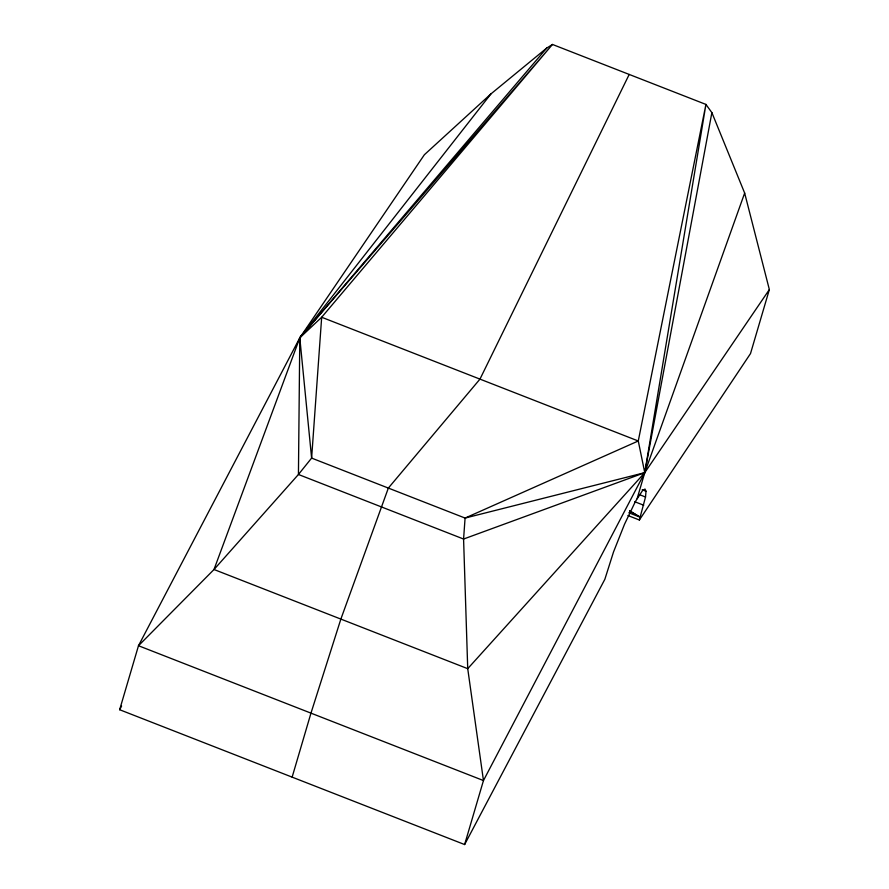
<?xml version="1.0" encoding="UTF-8"?>
<svg xmlns="http://www.w3.org/2000/svg" width="889" height="889" viewBox="0 0 889 889"><rect width="100%" height="100%" fill="white"/><g stroke="black" fill="none" stroke-linecap="round" stroke-linejoin="round"><path stroke-width="1.33" d="M639.369 519.998L750.516 353.566L769.352 289.57L744.66 193.069L711.878 112.625L705.933 104.424L552.469 44.45L546.724 48.073L490.939 93.912L424.375 154.742L299.793 337.831L298.437 474.482L214.005 569.505L138.484 645.725L119.648 709.722L464.625 844.55L604.853 579.284L613.51 551.991L624.523 524.243L635.424 501.485L642.591 490.506L645.014 489.05L646.014 491.273L645.525 497.007L639.369 519.998L627.901 515.52M711.878 112.625L644.769 472.659L637.124 498.64M292.137 777.13L310.972 713.134L340.865 619.088L388.349 488.072L479.971 379.114L629.201 74.443M464.625 844.55L483.46 780.553L644.769 472.659L769.352 289.57M744.66 193.069L644.769 472.659L467.725 668.672L483.46 780.553L138.484 645.725L299.793 337.831L490.939 93.912M299.793 337.831L214.005 569.505L467.725 668.672L463.58 539.034L465.08 518.065L638.269 440.988L705.933 104.424L644.769 472.659L463.58 539.034L298.437 474.482L311.617 458.091L321.674 317.251L552.469 44.45L299.793 337.831L311.617 458.091L465.08 518.065L644.769 472.659L638.269 440.988L321.674 317.251L299.793 337.831L546.724 48.073M119.648 709.722L121.582 706.055M642.191 489.783L646.014 491.273M639.147 494.517L645.525 497.007M634.79 501.74L643.714 505.23M628.823 512.764L640.291 517.254L629.612 510.808M629.59 510.919L640.291 517.254"/></g></svg>
